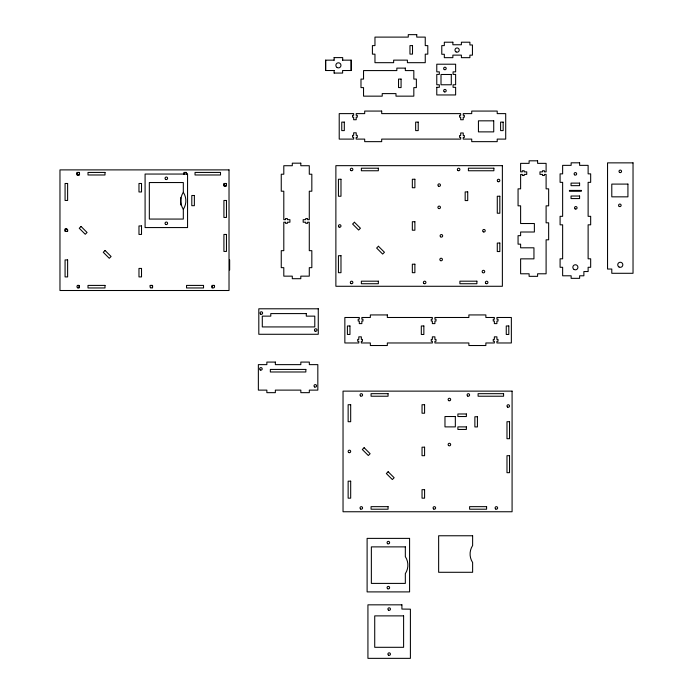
<?xml version="1.0" encoding="UTF-8"?>
<svg xmlns="http://www.w3.org/2000/svg" width="693" height="693" viewBox="0 0 693 693"><rect width="100%" height="100%" fill="white"/><g stroke="black" fill="none" stroke-linecap="round" stroke-linejoin="round"><path stroke-width="1.04" d="M334.087 57.606L342.689 57.606L342.689 60.161M334.156 60.161L325.597 60.161L325.597 70.521L334.156 70.521M342.585 60.161L351.221 60.161L351.221 70.521L342.585 70.521L342.645 73.068L334.087 73.068M79.513 172.436L76.958 172.436L76.958 174.982L79.513 174.982L79.513 173.285M226.464 183.48L223.917 183.48L223.917 186.027L226.464 186.027L226.464 184.329M66.771 228.924L65.073 228.924L65.073 231.471L67.619 231.471L67.619 229.773M77.313 285.412L79.011 285.412L79.011 287.959M150.017 285.412L152.564 285.412L152.564 287.959M214.57 285.412L212.023 285.412L212.023 287.959M351.16 60.161L351.16 70.521M334.156 57.606L334.087 60.161M334.087 70.521L334.156 73.068M325.667 60.161L325.667 70.521M229.652 259.858L229.652 270.053M186.538 174.134L186.538 172.436L183.992 172.436L183.992 174.134M183.316 192.308L183.316 182.545L149.333 182.545L149.333 219.066L183.316 219.066L183.316 209.303A15.428 15.428 0 0 0 183.316 192.308A15.428 15.428 0 0 0 183.316 209.303M180.769 197.661L180.769 204.998M184.165 174.341A1.273 1.273 0 0 1 185.265 172.436A1.273 1.273 0 0 1 186.374 174.341M436.772 87.318L436.772 94.958L455.63 94.958L455.63 87.318L453.075 87.318L453.075 84.771L455.63 84.771L455.63 74.402L453.075 74.402L453.075 71.855L455.63 71.855L455.63 64.215L436.772 64.215L436.772 71.855L439.319 71.855L439.319 74.402L436.772 74.402L436.772 84.771L439.319 84.771L439.319 87.318L436.772 87.318M81.055 226.464L79.253 228.266L85.256 234.269L87.058 232.467L81.055 226.464M105.076 250.485L103.274 252.287L109.286 258.298L111.088 256.497L105.076 250.485M354.418 222.236L352.616 224.038L358.619 230.041L360.421 228.24L354.418 222.236M378.439 246.258L376.637 248.059L382.649 254.071L384.45 252.269L378.439 246.258M364.12 447.704L362.318 449.506L368.321 455.518L370.123 453.716L364.12 447.704M388.141 471.734L386.339 473.536L392.351 479.539L394.152 477.737L388.141 471.734M416.753 34.65L408.264 34.65L408.264 37.11L374.965 37.11L374.965 45.608L372.41 45.608L372.41 54.149L374.965 54.149L374.965 62.682L393.65 62.682L393.65 60.135L407.406 60.135L407.406 62.682L425.251 62.682L425.251 54.149L427.798 54.149L427.798 45.608L425.251 45.608L425.251 37.11L416.753 37.11L416.753 34.65M452.867 42.212L444.326 42.212L444.326 45.608L441.779 45.608L441.779 54.271L444.326 54.271L444.326 57.666L452.867 57.666L452.867 55.119L461.399 55.119L461.399 57.666L469.897 57.666L469.897 55.163L472.444 55.163L472.444 44.967L469.897 44.967L469.897 42.212L461.399 42.212L461.399 44.759L452.867 44.759L452.867 42.212M412.508 45.608L409.961 45.608L409.961 54.106L412.508 54.106L412.508 45.608M405.327 68.122L396.838 68.122L396.838 70.582L363.539 70.582L363.539 79.08L360.984 79.08L360.984 87.613L363.539 87.613L363.539 96.154L382.224 96.154L382.224 93.607L395.989 93.607L395.989 96.154L413.825 96.154L413.825 87.613L416.372 87.613L416.372 79.08L413.825 79.08L413.825 70.582L405.327 70.582L405.327 68.122M451.29 74.489L441.017 74.489L441.017 84.771L451.29 84.771L451.29 74.489M401.082 79.08L398.536 79.08L398.536 87.569L401.082 87.569L401.082 79.08M381.687 111.071L364.691 111.071L364.691 113.617L356.202 113.617L356.202 115.315L357.302 115.315L357.302 117.186L356.202 117.186L356.202 119.733L353.655 119.733L353.655 117.186L352.546 117.186L352.546 115.315L353.655 115.315L353.655 113.617L339.215 113.617L339.215 139.102L353.655 139.102L353.655 137.231L352.546 137.231L352.546 135.36L353.655 135.36L353.655 132.813L356.202 132.813L356.202 135.36L357.302 135.36L357.302 137.405L356.202 137.405L356.202 139.102L364.691 139.102L364.691 141.649L381.687 141.649L381.687 139.102L460.68 139.102L460.68 137.405L459.58 137.405L459.58 135.533L460.68 135.533L460.68 132.987L463.236 132.987L463.236 135.533L464.336 135.533L464.336 137.405L463.236 137.405L463.236 139.102L471.725 139.102L471.725 141.649L497.21 141.649L497.21 139.102L505.708 139.102L505.708 113.617L497.21 113.617L497.21 111.071L471.725 111.071L471.725 113.617L463.236 113.617L463.236 115.315L464.336 115.315L464.336 117.186L463.236 117.186L463.236 119.733L460.68 119.733L460.68 117.186L459.58 117.186L459.58 115.315L460.68 115.315L460.68 113.617L381.687 113.617L381.687 111.071M493.728 120.833L478.439 120.833L478.439 131.878L493.728 131.878L493.728 120.833M344.308 122.115L341.762 122.115L341.762 130.605L344.308 130.605L344.308 122.115M418.208 122.115L415.661 122.115L415.661 130.605L418.208 130.605L418.208 122.115M503.153 122.115L500.606 122.115L500.606 130.605L503.153 130.605L503.153 122.115M537.603 160.811L529.105 160.811L529.105 163.357L520.616 163.357L520.616 171.855L522.314 171.855L522.314 170.747L524.185 170.747L524.185 171.855L526.732 171.855L526.732 174.402L524.185 174.402L524.185 175.502L522.314 175.502L522.314 174.402L520.616 174.402L520.616 188.843L518.061 188.843L518.061 205.83L520.616 205.83L520.616 223.518L534.372 223.518L534.372 232.008L520.616 232.008L520.616 235.663L518.061 235.663L518.061 244.153L520.616 244.153L520.616 247.808L533.948 247.808L533.948 258.853L520.616 258.853L520.616 273.787L529.105 273.787L529.105 276.334L537.603 276.334L537.603 273.787L546.101 273.787L546.101 239.813L548.648 239.813L548.648 222.817L546.101 222.817L546.101 205.83L548.648 205.83L548.648 188.843L546.101 188.843L546.101 174.402L544.395 174.402L544.395 175.502L542.532 175.502L542.532 174.402L539.977 174.402L539.977 171.855L542.532 171.855L542.532 170.747L544.395 170.747L544.395 171.855L546.101 171.855L546.101 163.357L537.603 163.357L537.603 160.811M579.625 162.812L571.136 162.812L571.136 165.358L562.638 165.358L562.638 173.856L560.091 173.856L560.091 182.346L562.638 182.346L562.638 216.329L560.091 216.329L560.091 224.818L562.638 224.818L562.638 258.801L560.091 258.801L560.091 267.29L562.638 267.29L562.638 275.788L571.136 275.788L571.136 278.335L579.625 278.335L579.625 275.788L583.878 275.788L583.878 271.543L588.123 271.543L588.123 267.29L590.67 267.29L590.67 258.801L588.123 258.801L588.123 224.818L590.67 224.818L590.67 216.329L588.123 216.329L588.123 182.346L590.67 182.346L590.67 173.856L588.123 173.856L588.123 165.358L579.625 165.358L579.625 162.812M633.03 162.864L607.544 162.864L607.544 269.04L611.789 269.04L611.789 273.293L633.03 273.293L633.03 162.864M300.797 163.176L292.299 163.176L292.299 165.722L283.801 165.722L283.801 174.22L281.254 174.22L281.254 191.207L283.801 191.207L283.801 219.664L285.499 219.664L285.499 218.564L287.37 218.564L287.37 219.664L289.917 219.664L289.917 222.21L287.37 222.21L287.37 223.319L285.499 223.319L285.499 222.21L283.801 222.21L283.801 250.667L281.254 250.667L281.254 267.663L283.801 267.663L283.801 276.152L292.299 276.152L292.299 278.699L300.797 278.699L300.797 276.152L309.286 276.152L309.286 267.663L311.833 267.663L311.833 250.667L309.286 250.667L309.286 222.21L307.588 222.21L307.588 223.319L305.717 223.319L305.717 222.21L303.17 222.21L303.17 219.664L305.717 219.664L305.717 218.564L307.588 218.564L307.588 219.664L309.286 219.664L309.286 191.207L311.833 191.207L311.833 174.22L309.286 174.22L309.286 165.722L300.797 165.722L300.797 163.176M502.373 165.662L335.88 165.662L335.88 286.278L502.373 286.278L502.373 165.662M378.352 168.208L361.365 168.208L361.365 170.755L378.352 170.755L378.352 168.208M493.884 168.208L468.399 168.208L468.399 170.755L493.884 170.755L493.884 168.208M229.019 169.889L59.97 169.889L59.97 290.506L229.019 290.506L229.019 169.889M104.998 172.436L88.002 172.436L88.002 174.982L104.998 174.982L104.998 172.436M220.521 172.436L195.036 172.436L195.036 174.982L220.521 174.982L220.521 172.436M187.56 174.047L145.088 174.047L145.088 227.564L187.56 227.564L187.56 174.047M340.982 179.253L338.435 179.253L338.435 196.24L340.982 196.24L340.982 179.253M414.882 179.253L412.335 179.253L412.335 187.742L414.882 187.742L414.882 179.253M579.591 183.117L571.049 183.117L571.049 185.663L579.591 185.663L579.591 183.117M67.619 183.48L65.073 183.48L65.073 200.468L67.619 200.468L67.619 183.48M141.519 183.48L138.972 183.48L138.972 191.97L141.519 191.97L141.519 183.48M627.927 184.095L611.789 184.095L611.789 196.838L627.927 196.838L627.927 184.095M581.332 190.419L569.438 190.419L569.438 191.268L581.332 191.268L581.332 190.419M467.723 191.909L465.168 191.909L465.168 200.572L467.723 200.572L467.723 191.909M194.361 195.495L191.805 195.495L191.805 205.691L194.361 205.691L194.361 195.495M579.591 196.024L571.049 196.024L571.049 198.57L579.591 198.57L579.591 196.024M499.826 196.24L497.279 196.24L497.279 213.227L499.826 213.227L499.826 196.24M226.464 200.468L223.917 200.468L223.917 217.455L226.464 217.455L226.464 200.468M414.882 221.725L412.335 221.725L412.335 230.215L414.882 230.215L414.882 221.725M141.519 225.953L138.972 225.953L138.972 234.442L141.519 234.442L141.519 225.953M226.464 234.442L223.917 234.442L223.917 251.438L226.464 251.438L226.464 234.442M499.826 243.061L497.279 243.061L497.279 251.55L499.826 251.55L499.826 243.061M340.982 255.7L338.435 255.7L338.435 272.687L340.982 272.687L340.982 255.7M67.619 259.927L65.073 259.927L65.073 276.914L67.619 276.914L67.619 259.927M414.882 264.198L412.335 264.198L412.335 272.687L414.882 272.687L414.882 264.198M141.519 268.425L138.972 268.425L138.972 276.914L141.519 276.914L141.519 268.425M378.352 281.185L361.365 281.185L361.365 283.732L378.352 283.732L378.352 281.185M476.897 281.185L459.901 281.185L459.901 283.732L476.897 283.732L476.897 281.185M104.998 285.412L88.002 285.412L88.002 287.959L104.998 287.959L104.998 285.412M203.534 285.412L186.538 285.412L186.538 287.959L203.534 287.959L203.534 285.412M318.269 308.792L258.81 308.792L258.81 334.277L318.269 334.277L318.269 308.792M306.297 313.591L270.79 313.591L270.79 316.138L262.292 316.138L262.292 326.931L314.787 326.931L314.787 316.138L306.297 316.138L306.297 313.591M387.335 314.934L370.339 314.934L370.339 317.489L361.85 317.489L361.85 319.187L362.95 319.187L362.95 321.058L361.85 321.058L361.85 323.605L359.303 323.605L359.303 321.058L358.194 321.058L358.194 319.187L359.303 319.187L359.303 317.489L344.854 317.489L344.854 342.974L358.801 342.974L358.801 341.268L357.692 341.268L357.692 339.405L358.801 339.405L358.801 336.85L361.348 336.85L361.348 339.405L362.456 339.405L362.456 341.268L361.348 341.268L361.348 342.974L370.339 342.974L370.339 345.521L387.335 345.521L387.335 342.974L432.354 342.974L432.354 341.268L431.245 341.268L431.245 339.405L432.354 339.405L432.354 336.85L434.901 336.85L434.901 339.405L436.001 339.405L436.001 341.268L434.901 341.268L434.901 342.974L468.875 342.974L468.875 345.521L485.871 345.521L485.871 342.974L494.36 342.974L494.36 341.268L493.26 341.268L493.26 339.405L494.36 339.405L494.36 336.85L496.907 336.85L496.907 339.405L498.016 339.405L498.016 341.268L496.907 341.268L496.907 342.974L511.356 342.974L511.356 317.489L496.907 317.489L496.907 319.187L498.016 319.187L498.016 321.058L496.907 321.058L496.907 323.605L494.36 323.605L494.36 321.058L493.26 321.058L493.26 319.187L494.36 319.187L494.36 317.489L485.871 317.489L485.871 314.934L468.875 314.934L468.875 317.489L434.901 317.489L434.901 319.187L436.001 319.187L436.001 321.058L434.901 321.058L434.901 323.605L432.354 323.605L432.354 321.058L431.245 321.058L431.245 319.187L432.354 319.187L432.354 317.489L387.335 317.489L387.335 314.934M349.956 325.979L347.41 325.979L347.41 334.476L349.956 334.476L349.956 325.979M423.856 325.979L421.309 325.979L421.309 334.476L423.856 334.476L423.856 325.979M508.801 325.979L506.254 325.979L506.254 334.476L508.801 334.476L508.801 325.979M275.355 362.084L266.857 362.084L266.857 364.631L258.359 364.631L258.359 390.116L266.857 390.116L266.857 392.662L275.355 392.662L275.355 390.116L300.831 390.116L300.831 392.662L309.329 392.662L309.329 390.116L317.827 390.116L317.827 364.631L309.329 364.631L309.329 362.084L300.831 362.084L300.831 364.631L275.355 364.631L275.355 362.084M305.847 369.43L270.339 369.43L270.339 371.985L305.847 371.985L305.847 369.43M512.084 391.129L343.035 391.129L343.035 511.755L512.084 511.755L512.084 391.129M388.063 393.676L371.067 393.676L371.067 396.223L388.063 396.223L388.063 393.676M503.586 393.676L478.101 393.676L478.101 396.223L503.586 396.223L503.586 393.676M350.684 404.721L348.137 404.721L348.137 421.708L350.684 421.708L350.684 404.721M424.584 404.721L422.037 404.721L422.037 413.219L424.584 413.219L424.584 404.721M466.38 413.981L457.882 413.981L457.882 416.528L466.38 416.528L466.38 413.981M455.336 416.528L444.975 416.528L444.975 426.888L455.336 426.888L455.336 416.528M477.425 416.744L474.87 416.744L474.87 426.931L477.425 426.931L477.425 416.744M509.528 421.708L506.981 421.708L506.981 438.704L509.528 438.704L509.528 421.708M466.38 426.888L457.882 426.888L457.882 429.443L466.38 429.443L466.38 426.888M424.584 447.193L422.037 447.193L422.037 455.691L424.584 455.691L424.584 447.193M509.528 455.691L506.981 455.691L506.981 472.678L509.528 472.678L509.528 455.691M350.684 481.176L348.137 481.176L348.137 498.163L350.684 498.163L350.684 481.176M424.584 489.665L422.037 489.665L422.037 498.163L424.584 498.163L424.584 489.665M388.063 506.652L371.067 506.652L371.067 509.208L388.063 509.208L388.063 506.652M486.599 506.652L469.603 506.652L469.603 509.208L486.599 509.208L486.599 506.652M472.626 535.767L438.643 535.767L438.643 572.288L472.626 572.288L472.626 562.517A15.428 15.428 0 0 1 472.626 545.53L472.626 535.767M409.58 538.383L367.108 538.383L367.108 591.9L409.58 591.9L409.58 538.383M405.336 546.881L371.361 546.881L371.361 583.402L405.336 583.402L405.336 573.631A15.428 15.428 0 0 0 405.336 556.644L405.336 546.881M401.905 604.833L367.931 604.833L367.931 658.35L410.403 658.35L410.403 609.164L401.905 609.078L401.905 604.833M403.603 615.878L374.722 615.878L374.722 647.305L403.603 647.305L403.603 615.878M165.688 179.4A1.273 1.273 0 0 0 167.602 178.292A1.273 1.273 0 0 0 165.688 177.191A1.273 1.273 0 0 0 165.688 179.4M165.688 224.419A1.273 1.273 0 0 0 167.602 223.319A1.273 1.273 0 0 0 165.688 222.21A1.273 1.273 0 0 0 165.688 224.419M444.282 69.56A1.273 1.273 0 0 0 446.197 68.46A1.273 1.273 0 0 0 444.282 67.36A1.273 1.273 0 0 0 444.282 69.56M444.282 91.822A1.273 1.273 0 0 0 446.197 90.714A1.273 1.273 0 0 0 444.282 89.614A1.273 1.273 0 0 0 444.282 91.822M337.136 67.55A2.547 2.547 0 0 0 340.965 65.341A2.547 2.547 0 0 0 337.136 63.132A2.547 2.547 0 0 0 337.136 67.55M456.046 51.906A2.122 2.122 0 0 0 459.234 50.069A2.122 2.122 0 0 0 456.046 48.224A2.122 2.122 0 0 0 456.046 51.906M574.48 174.757A1.273 1.273 0 0 0 576.611 174.186A1.273 1.273 0 0 0 575.051 172.626A1.273 1.273 0 0 0 574.48 174.757M575.173 208.939A1.273 1.273 0 0 0 577.078 207.831A1.273 1.273 0 0 0 575.173 206.731A1.273 1.273 0 0 0 575.173 208.939M574.107 269.499A2.547 2.547 0 0 0 577.927 267.29A2.547 2.547 0 0 0 574.107 265.09A2.547 2.547 0 0 0 574.107 269.499M619.646 172.462A1.273 1.273 0 0 0 621.56 171.353A1.273 1.273 0 0 0 619.646 170.253A1.273 1.273 0 0 0 619.646 172.462M619.221 206.436A1.273 1.273 0 0 0 621.136 205.336A1.273 1.273 0 0 0 619.221 204.227A1.273 1.273 0 0 0 619.221 206.436M619.014 267.004A2.547 2.547 0 0 0 622.834 264.795A2.547 2.547 0 0 0 619.014 262.586A2.547 2.547 0 0 0 619.014 267.004M315.09 331.133A1.273 1.273 0 0 0 316.996 330.033A1.273 1.273 0 0 0 315.09 328.924A1.273 1.273 0 0 0 315.09 331.133M260.724 314.146A1.273 1.273 0 0 0 262.63 313.037A1.273 1.273 0 0 0 260.724 311.937A1.273 1.273 0 0 0 260.724 314.146M260.273 369.984A1.273 1.273 0 0 0 262.188 368.884A1.273 1.273 0 0 0 260.273 367.775A1.273 1.273 0 0 0 260.273 369.984M314.639 386.971A1.273 1.273 0 0 0 316.554 385.871A1.273 1.273 0 0 0 314.639 384.771A1.273 1.273 0 0 0 314.639 386.971M388.53 610.186A1.273 1.273 0 0 0 390.436 609.078A1.273 1.273 0 0 0 388.53 607.978A1.273 1.273 0 0 0 388.53 610.186M388.53 655.206A1.273 1.273 0 0 0 390.436 654.105A1.273 1.273 0 0 0 388.53 652.997A1.273 1.273 0 0 0 388.53 655.206M387.708 543.736A1.273 1.273 0 0 0 389.622 542.628A1.273 1.273 0 0 0 387.708 541.528A1.273 1.273 0 0 0 387.708 543.736M387.708 588.755A1.273 1.273 0 0 0 389.622 587.647A1.273 1.273 0 0 0 387.708 586.547A1.273 1.273 0 0 0 387.708 588.755M348.77 452.546A1.273 1.273 0 0 0 350.684 451.438A1.273 1.273 0 0 0 348.77 450.337A1.273 1.273 0 0 0 348.77 452.546M360.403 395.85A1.273 1.273 0 0 0 362.534 395.279A1.273 1.273 0 0 0 360.966 393.719A1.273 1.273 0 0 0 360.403 395.85M467.697 396.058A1.273 1.273 0 0 0 469.603 394.949A1.273 1.273 0 0 0 467.697 393.849A1.273 1.273 0 0 0 467.697 396.058M507.623 407.103A1.273 1.273 0 0 0 509.528 405.994A1.273 1.273 0 0 0 507.623 404.894A1.273 1.273 0 0 0 507.623 407.103M495.729 509.034A1.273 1.273 0 0 0 497.635 507.934A1.273 1.273 0 0 0 495.729 506.826A1.273 1.273 0 0 0 495.729 509.034M433.714 509.034A1.273 1.273 0 0 0 435.628 507.934A1.273 1.273 0 0 0 433.714 506.826A1.273 1.273 0 0 0 433.714 509.034M360.663 509.034A1.273 1.273 0 0 0 362.578 507.934A1.273 1.273 0 0 0 360.663 506.826A1.273 1.273 0 0 0 360.663 509.034M448.752 400.641A1.273 1.273 0 0 0 450.667 399.54A1.273 1.273 0 0 0 448.752 398.432A1.273 1.273 0 0 0 448.752 400.641M448.492 445.46A1.273 1.273 0 0 0 450.623 444.889A1.273 1.273 0 0 0 449.055 443.329A1.273 1.273 0 0 0 448.492 445.46M482.527 272.505A1.282 1.282 0 0 0 484.676 271.933A1.282 1.282 0 0 0 483.099 270.365A1.282 1.282 0 0 0 482.527 272.505M440.488 260.62A1.282 1.282 0 0 0 442.411 259.52A1.282 1.282 0 0 0 440.497 258.394A1.282 1.282 0 0 0 440.488 260.62M440.479 236.746A1.282 1.282 0 0 0 442.628 236.174A1.282 1.282 0 0 0 441.051 234.598A1.282 1.282 0 0 0 440.479 236.746M483.298 231.852A1.282 1.282 0 0 0 485.23 230.743A1.282 1.282 0 0 0 483.298 229.634A1.282 1.282 0 0 0 483.298 231.852M350.961 283.567A1.273 1.273 0 0 0 352.876 282.458A1.273 1.273 0 0 0 350.961 281.358A1.273 1.273 0 0 0 350.961 283.567M339.068 227.07A1.273 1.273 0 0 0 340.982 225.97A1.273 1.273 0 0 0 339.068 224.87A1.273 1.273 0 0 0 339.068 227.07M350.961 170.582A1.273 1.273 0 0 0 352.876 169.482A1.273 1.273 0 0 0 350.961 168.382A1.273 1.273 0 0 0 350.961 170.582M457.995 170.582A1.273 1.273 0 0 0 459.901 169.482A1.273 1.273 0 0 0 457.995 168.382A1.273 1.273 0 0 0 457.995 170.582M497.92 181.627A1.273 1.273 0 0 0 499.826 180.526A1.273 1.273 0 0 0 497.92 179.418A1.273 1.273 0 0 0 497.92 181.627M486.027 283.567A1.273 1.273 0 0 0 487.933 282.458A1.273 1.273 0 0 0 486.027 281.358A1.273 1.273 0 0 0 486.027 283.567M424.012 283.567A1.273 1.273 0 0 0 425.926 282.458A1.273 1.273 0 0 0 424.012 281.358A1.273 1.273 0 0 0 424.012 283.567M438.539 186.218A1.273 1.273 0 0 0 440.453 185.109A1.273 1.273 0 0 0 438.539 184.009A1.273 1.273 0 0 0 438.539 186.218M438.539 208.472A1.273 1.273 0 0 0 440.453 207.363A1.273 1.273 0 0 0 438.539 206.263A1.273 1.273 0 0 0 438.539 208.472M65.705 231.297A1.273 1.273 0 0 0 67.619 230.197A1.273 1.273 0 0 0 65.705 229.097A1.273 1.273 0 0 0 65.705 231.297M77.599 174.809A1.273 1.273 0 0 0 79.513 173.709A1.273 1.273 0 0 0 77.599 172.6A1.273 1.273 0 0 0 77.599 174.809M224.558 185.854A1.273 1.273 0 0 0 226.464 184.754A1.273 1.273 0 0 0 224.558 183.645A1.273 1.273 0 0 0 224.558 185.854M212.664 287.786A1.273 1.273 0 0 0 214.57 286.685A1.273 1.273 0 0 0 212.664 285.585A1.273 1.273 0 0 0 212.664 287.786M150.65 287.786A1.273 1.273 0 0 0 152.564 286.685A1.273 1.273 0 0 0 150.65 285.585A1.273 1.273 0 0 0 150.65 287.786M77.599 287.786A1.273 1.273 0 0 0 79.513 286.685A1.273 1.273 0 0 0 77.599 285.585A1.273 1.273 0 0 0 77.599 287.786"/></g></svg>
